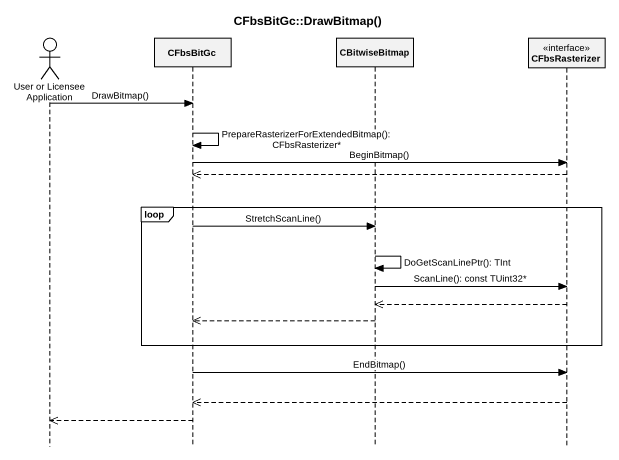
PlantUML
@startuml
title CFbsBitGc::DrawBitmap()
hide footbox
actor "User or Licensee Application" as User_or_Licensee_Application
participant CFbsBitGc
participant CBitwiseBitmap
participant CFbsRasterizer <<interface>>

User_or_Licensee_Application -> CFbsBitGc : DrawBitmap()
CFbsBitGc -> CFbsBitGc : PrepareRasterizerForExtendedBitmap(): CFbsRasterizer*
CFbsBitGc -> CFbsRasterizer : BeginBitmap()
CFbsRasterizer -->> CFbsBitGc
loop
  CFbsBitGc -> CBitwiseBitmap : StretchScanLine()
  CBitwiseBitmap -> CBitwiseBitmap : DoGetScanLinePtr(): TInt
  CBitwiseBitmap -> CFbsRasterizer : ScanLine(): const TUint32*
  CFbsRasterizer -->> CBitwiseBitmap
  CBitwiseBitmap -->> CFbsBitGc
end
CFbsBitGc -> CFbsRasterizer : EndBitmap()
CFbsRasterizer -->> CFbsBitGc
CFbsBitGc -->> User_or_Licensee_Application
@enduml
